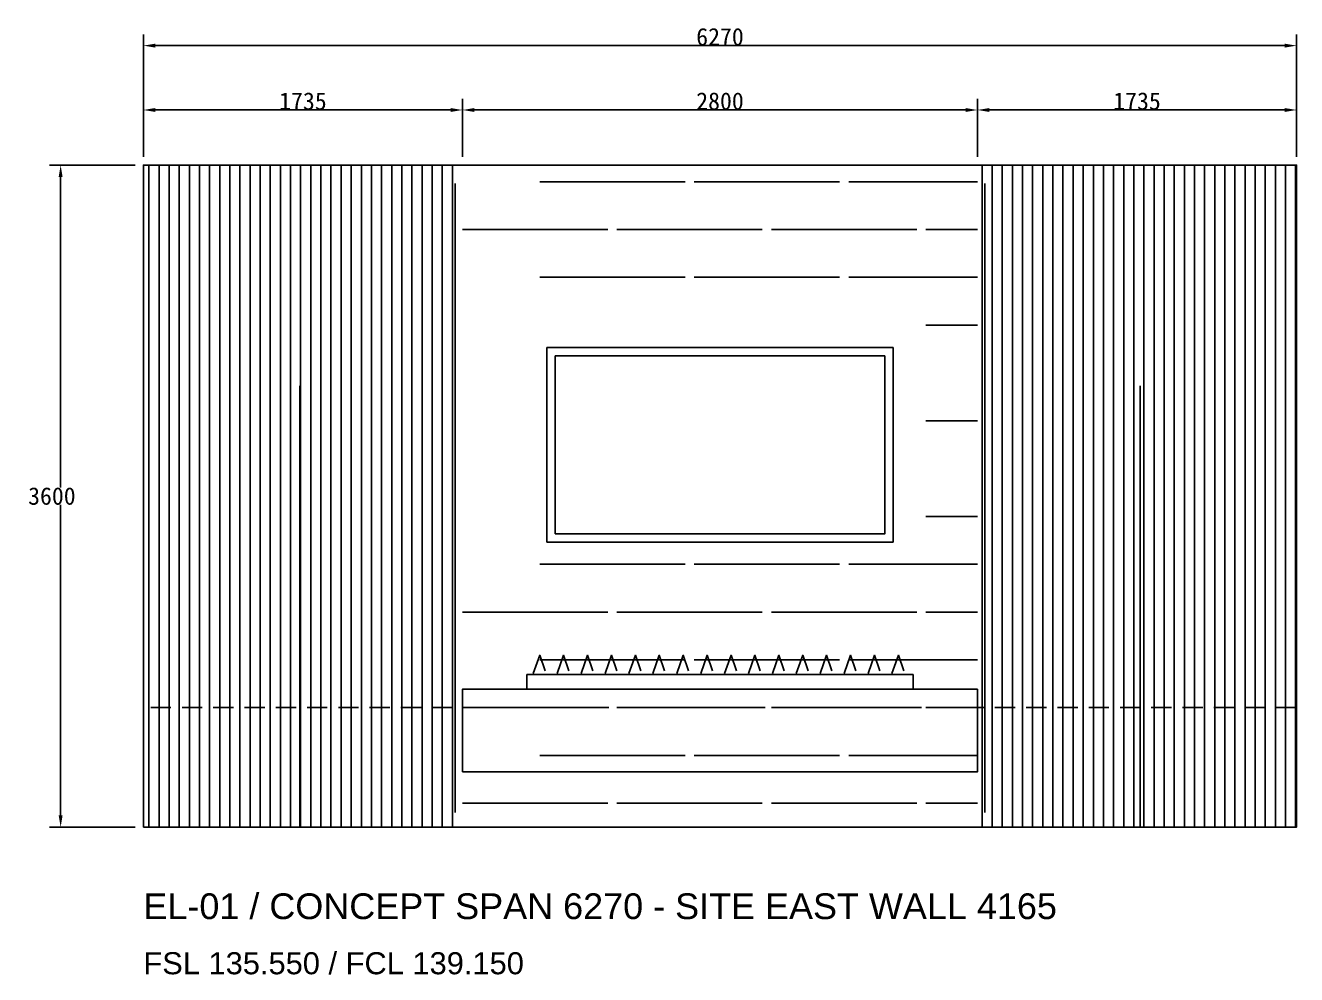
# Model space of a CAD drawing. Header units: millimetres. Extents: x -3370 to 37592, y -25802 to 13127.
# Drawn here: x -641 to 6270, y -25802 to -20640 of the extents above; entities that cross this region are included whole.
import ezdxf

# ---------------------------------------------------------------- set-up
doc = ezdxf.new("R2010")
doc.units = ezdxf.units.MM
doc.linetypes.add('ID_DASH', pattern=[170, 110, -60])
for name, color, linetype, lineweight, true_color in [('ID_JOINERY_ELEVATION', 7, 'Continuous', 25, 0x181715), ('ID_LIGHTING_COVE', 7, 'Continuous', 25, 0xb86b1b), ('ID_REVISION_MARKUP', 7, 'Continuous', 25, 0xc83228)]:
    doc.layers.add(name, color=color, linetype=linetype, lineweight=lineweight, true_color=true_color)
doc.styles.add('ID_SANS', font='Arial.ttf')
doc.dimstyles.get("Standard").update_dxf_attribs({"dimtxt": 0.18, "dimasz": 0.18, "dimexe": 0.18, "dimexo": 0.0625, "dimgap": 0.09, "dimtad": 1, "dimtih": 1, "dimtoh": 1, "dimdec": 4, "dimdsep": 46, "dimtxsty": 'Standard', "dimcen": 0.09, "dimazin": 3, "dimtfac": 1, "dimtdec": 4, "dimtmove": 0, "dimatfit": 3, "dimfxl": 1, "dimtolj": 1})

msp = doc.modelspace()

# ---------------------------------------------------------------- linework, layer by layer
at = {"layer": 'ID_JOINERY_ELEVATION'}
for p, q in [((30, -25000), (30, -21400)), ((85, -25000), (85, -21400)), ((140, -25000), (140, -21400)), ((195, -25000), (195, -21400)), ((250, -25000), (250, -21400)), ((305, -25000), (305, -21400)), ((360, -25000), (360, -21400)), ((415, -25000), (415, -21400)), ((470, -25000), (470, -21400)), ((525, -25000), (525, -21400)), ((580, -25000), (580, -21400)), ((635, -25000), (635, -21400)), ((690, -25000), (690, -21400)), ((745, -25000), (745, -21400)), ((800, -25000), (800, -21400)), ((855, -25000), (855, -21400)), ((910, -25000), (910, -21400)), ((965, -25000), (965, -21400)), ((1020, -25000), (1020, -21400)), ((1075, -25000), (1075, -21400)), ((1130, -25000), (1130, -21400)), ((1185, -25000), (1185, -21400)), ((1240, -25000), (1240, -21400)), ((1295, -25000), (1295, -21400)), ((1350, -25000), (1350, -21400)), ((1405, -25000), (1405, -21400)), ((1460, -25000), (1460, -21400)), ((1515, -25000), (1515, -21400)), ((1570, -25000), (1570, -21400)), ((1625, -25000), (1625, -21400)), ((1680, -25000), (1680, -21400)), ((4560, -25000), (4560, -21400)), ((4615, -25000), (4615, -21400)), ((4670, -25000), (4670, -21400)), ((4725, -25000), (4725, -21400)), ((4780, -25000), (4780, -21400)), ((4835, -25000), (4835, -21400)), ((4890, -25000), (4890, -21400)), ((4945, -25000), (4945, -21400)), ((5000, -25000), (5000, -21400)), ((5055, -25000), (5055, -21400)), ((5110, -25000), (5110, -21400)), ((5165, -25000), (5165, -21400)), ((5220, -25000), (5220, -21400)), ((5275, -25000), (5275, -21400)), ((5330, -25000), (5330, -21400)), ((5385, -25000), (5385, -21400)), ((5440, -25000), (5440, -21400)), ((5495, -25000), (5495, -21400)), ((5550, -25000), (5550, -21400)), ((5605, -25000), (5605, -21400)), ((5660, -25000), (5660, -21400)), ((5715, -25000), (5715, -21400)), ((5770, -25000), (5770, -21400)), ((5825, -25000), (5825, -21400)), ((5880, -25000), (5880, -21400)), ((5935, -25000), (5935, -21400)), ((5990, -25000), (5990, -21400)), ((6045, -25000), (6045, -21400)), ((6100, -25000), (6100, -21400)), ((6155, -25000), (6155, -21400)), ((6210, -25000), (6210, -21400)), ((6265, -25000), (6265, -21400)), ((2155, -21490), (2945, -21490)), ((2995, -21490), (3785, -21490)), ((3835, -21490), (4535, -21490)), ((1735, -21750), (2525, -21750)), ((2575, -21750), (3365, -21750)), ((3415, -21750), (4205, -21750)), ((4255, -21750), (4535, -21750)), ((2155, -22010), (2945, -22010)), ((2995, -22010), (3785, -22010)), ((3835, -22010), (4535, -22010)), ((4255, -22270), (4535, -22270)), ((850, -25000), (850, -22600)), ((5420, -25000), (5420, -22600)), ((4255, -22790), (4535, -22790)), ((4255, -23310), (4535, -23310)), ((2155, -23570), (2945, -23570)), ((2995, -23570), (3785, -23570)), ((3835, -23570), (4535, -23570)), ((1735, -23830), (2525, -23830)), ((2575, -23830), (3365, -23830)), ((3415, -23830), (4205, -23830)), ((4255, -23830), (4535, -23830)), ((2155, -24090), (2945, -24090)), ((2995, -24090), (3785, -24090)), ((3835, -24090), (4535, -24090)), ((1735, -24350), (2525, -24350)), ((2575, -24350), (3365, -24350)), ((3415, -24350), (4205, -24350)), ((4255, -24350), (4535, -24350)), ((2155, -24610), (2945, -24610)), ((2995, -24610), (3785, -24610)), ((3835, -24610), (4535, -24610)), ((1735, -24870), (2525, -24870)), ((2575, -24870), (3365, -24870)), ((3415, -24870), (4205, -24870)), ((4255, -24870), (4535, -24870))]:
    msp.add_line(p, q, dxfattribs=at)
for points in [[(0, -25000), (6270, -25000), (6270, -21400), (0, -21400)], [(2194, -23450), (4076, -23450), (4076, -22392), (2194, -22392)], [(2239, -23405), (4031, -23405), (4031, -22437), (2239, -22437)], [(2085, -24250), (4185, -24250), (4185, -24170), (2085, -24170)], [(1735, -24700), (4535, -24700), (4535, -24250), (1735, -24250)]]:
    msp.add_lwpolyline(points, close=True, dxfattribs=at)
at = {"layer": 'ID_LIGHTING_COVE'}
for p, q in [((1695, -24920), (1695, -21500)), ((4575, -24920), (4575, -21500))]:
    msp.add_line(p, q, dxfattribs=at)
for points in [[(2120, -24165), (2155, -24065), (2184, -24150)], [(2250, -24165), (2285, -24065), (2314, -24150)], [(2380, -24165), (2415, -24065), (2444, -24150)], [(2510, -24165), (2545, -24065), (2574, -24150)], [(2640, -24165), (2675, -24065), (2704, -24150)], [(2770, -24165), (2805, -24065), (2834, -24150)], [(2900, -24165), (2935, -24065), (2964, -24150)], [(3030, -24165), (3065, -24065), (3094, -24150)], [(3160, -24165), (3195, -24065), (3224, -24150)], [(3290, -24165), (3325, -24065), (3354, -24150)], [(3420, -24165), (3455, -24065), (3484, -24150)], [(3550, -24165), (3585, -24065), (3614, -24150)], [(3680, -24165), (3715, -24065), (3744, -24150)], [(3810, -24165), (3845, -24065), (3874, -24150)], [(3940, -24165), (3975, -24065), (4004, -24150)], [(4070, -24165), (4105, -24065), (4134, -24150)]]:
    msp.add_lwpolyline(points, dxfattribs=at)
at = {"layer": 'ID_REVISION_MARKUP', "linetype": 'ID_DASH'}
msp.add_lwpolyline([(0, -25000), (6270, -25000), (6270, -24350), (0, -24350)], close=True, dxfattribs=at)

# ---------------------------------------------------------------- texts
at = {"layer": 'ID_REVISION_MARKUP', "style": 'ID_SANS'}
for s, height, p in [('EL-01 / CONCEPT SPAN 6270 - SITE EAST WALL 4165', 140, (0, -25500)), ('FSL 135.550 / FCL 139.150', 120, (0, -25800))]:
    msp.add_text(s, height=height, dxfattribs=at).set_placement(p)

# ---------------------------------------------------------------- dimensions: what is measured, and where the dimension line sits
at = {"layer": 'ID_REVISION_MARKUP'}
for base, p1, p2 in [((0, -20750), (0, -21400), (6270, -21400)), ((0, -21100), (0, -21400), (1735, -21400)), ((1735, -21100), (1735, -21400), (4535, -21400)), ((4535, -21100), (4535, -21400), (6270, -21400))]:
    msp.add_linear_dim(base=base, p1=p1, p2=p2, dimstyle='Standard', override={"dimtxt": 95, "dimasz": 65, "dimexe": 60, "dimexo": 45, "dimtad": 1, "dimdec": 0, "dimclrd": 7, "dimclre": 7, "dimclrt": 7}, dxfattribs=at).render()
msp.add_linear_dim(base=(-450, -25000), p1=(0, -25000), p2=(0, -21400), angle=90, dimstyle='Standard', override={"dimtxt": 95, "dimasz": 65, "dimexe": 60, "dimexo": 45, "dimtad": 1, "dimdec": 0, "dimclrd": 7, "dimclre": 7, "dimclrt": 7}, dxfattribs=at).render()

doc.saveas('drawing.dxf')
